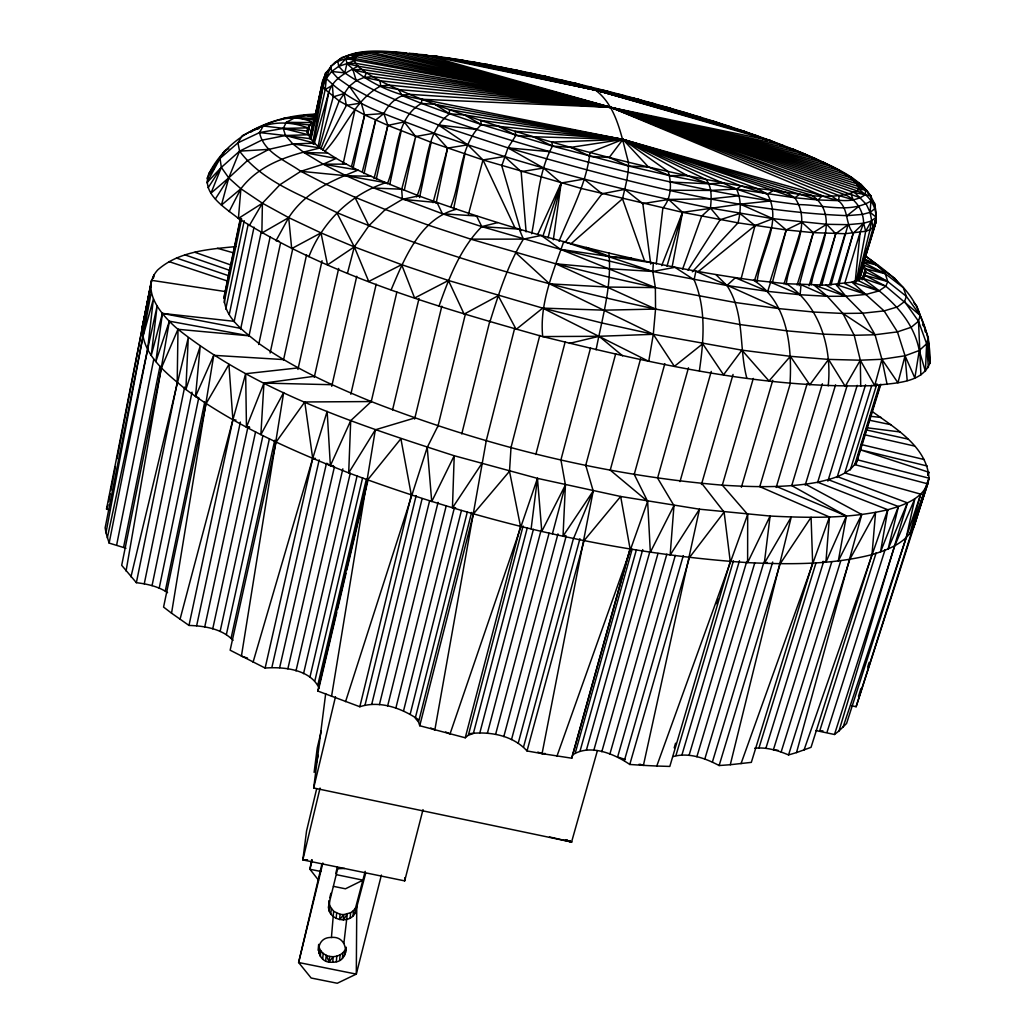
<?xml version="1.0" encoding="UTF-8"?>
<svg xmlns="http://www.w3.org/2000/svg" width="1035" height="1035" viewBox="0 0 1035 1035"><rect width="100%" height="100%" fill="white"/><g stroke="black" fill="none" stroke-linecap="round" stroke-linejoin="round"><path stroke-width="1.5" d="M753.299 378.422L722.314 485.169C754.075 487.084 786.264 488.015 817.689 482.219C832.308 478.752 850.369 474.716 857.446 459.812L929.003 478.183C926.092 497.706 904.279 505.145 887.797 509.725C849.308 518.82 809.344 517.953 770.105 516.038L747.619 562.626C611.09 553.402 476.708 520.579 348.691 472.904C291.909 450.6 235.281 425.773 185.873 389.483C166.855 373.57 141.64 354.669 142.3 327.086L151.55 280.317L225.397 291.572C219.226 314.511 243.652 330.993 258.931 343.516C293.435 368.007 332.261 385.563 371.267 401.554C483.63 445.27 602.021 475.117 722.314 485.156L747.684 514.421L747.619 562.626C789.162 564.502 831.441 564.981 872 554.605C888.483 549.663 908.057 542.288 914.578 524.861L929.003 478.183C926.933 446.331 894.641 427.973 871.522 410.973M920.904 374.89L918.498 321.212L920.193 315.429L906.362 296.359L903.335 287.665L885.287 273.732L877.628 265.245L866.14 256.512C887.655 271.946 911.408 289.205 920.193 315.429C927.101 330.566 930.672 346.622 929.857 363.311C921.448 383.972 893.257 382.717 874.691 385.615C762.239 389.069 651.209 363.311 542.702 336.569C438.154 307.059 331.187 276.63 238.412 218.437C225.475 207.944 201.32 193.92 208.708 174.048C228.631 134.343 272.981 115.338 315.584 114.148M858.52 279.566L874.95 225.721C884.459 184.178 834.495 167.89 804.919 154.073C745.821 129.737 684.368 111.638 622.682 95.142C561.112 79.152 498.935 65.024 435.877 56.226C399.497 54.739 339.571 35.966 322.635 80.911L310.086 138.949M790.041 383.183C792.15 346.531 787.609 301.651 753.532 280.252C639.371 264.352 527.022 235.398 418.774 195.861C384.904 182.458 350.153 169.365 320.384 147.927C312.673 143.05 300.525 129.272 312.971 122.583C288.661 110.577 263.951 124.989 242.281 135.676L237.946 142.83L220.015 158.433L208.708 174.048L224.88 150.67L228.813 148.613M828.22 385.861C832.153 347.786 819.707 305.61 786.471 283.732L753.532 280.252M236.045 246.55C209.122 249.254 178.732 251.143 157.592 270.057C139.57 290.33 162.133 315.973 177.994 329.298L177.192 382.588L136.361 582.679C147.203 583.999 158.42 586.392 167.567 592.654M857.95 280.653L873.113 227.894L870.073 212.356L871.276 196.236L861.314 184.696L839.217 170.452L823.938 162.56L394.477 52.112L369.275 51.75L794.168 149.648L814.868 158.381L838.311 169.934M409.213 53.613L424.466 54.777L610.753 107.342L850.317 177.58L856.864 183.777L858.3 186.468L858.468 188.862L857.329 190.945C826.228 203.248 789.666 190.996 757.426 188.655C694.472 178.55 632.294 164.022 570.764 147.371C516.245 132.273 461.946 115.816 409.562 94.327C394.814 88.027 380.039 81.545 366.493 72.89C361.862 69.164 354.125 65.425 354.552 58.49C361.888 49.719 375.873 52.746 386.055 51.802L814.868 158.381M316.645 788.864L306.554 830.963L302.828 859.904L404.685 880.888L404.788 877.796M455.646 507.797L452.45 507.862L454.223 455.736C358.097 424.699 258.388 392.627 177.994 329.298L161.421 367.904L121.69 565.317L136.361 582.679M418.166 719.454C401.593 708.134 379.767 700.242 359.831 706.737L317.784 691.031L318.961 687.874C310.177 669.283 283.616 666.643 265.128 668.054L230.145 650.2L276.125 442.048L304.769 401.968L371.267 401.554L350.71 420.65L348.691 472.904L375.343 429.797L414.893 417.946M782.641 145.159L361.72 53.691L349.636 55.088L345.975 58.594L346.932 63.575C367.063 82.671 394.451 95 421.737 99.269L622.915 139.415L736.467 189.004C741.603 199.535 740.775 211.774 738.02 222.848L692.324 271.843M322.635 80.911L323.127 86.332L325.223 89.528L339.17 100.977L364.656 114.924L387.853 125.377L431.129 142.287L482.996 159.933L581.528 188.512L682.518 212.33L738.02 222.848L786.238 229.938L813.29 232.655L845.09 233.703L865.7 231.271L870.034 229.744L874.95 225.721C878.133 214.491 874.329 202.045 865.325 194.606L865.506 190.155L856.864 183.777L610.753 107.342L413.728 53.6L409.174 53.406M656.255 264.016L662.866 208.126C671.34 198.358 672.038 183.35 668.092 171.474L622.915 139.415L434.998 104.38L421.465 103.409L402.214 95.66L398.514 89.566L380.712 86.034C354.785 99.295 344.306 131.005 324.796 151.356M565.951 535.522L563.027 536.13L565.421 484.962L560.931 459.876M858.468 279.67L875.558 223.237L875.843 218.463M387.297 183.829C398.449 158.135 393.649 119.232 421.465 103.409L421.737 99.269L610.753 107.342L804.919 154.073L806.627 155.47L798.063 152.08M467.251 512.221L415.268 718.135L418.541 722.029L419.744 725.742L465.245 737.774L520.476 526.272L509.505 471.274L511.018 447.521M221.982 156.13L224.88 150.67L220.015 158.433L221.348 167.385L228.735 177.904L240.883 188.758L262.398 203.209L288.687 217.622L320.992 232.888L354.306 246.873L401.645 264.675L448.44 280.472L542.689 308.119L648.738 361.331L653.292 334.318L655.556 309.077L655.362 287.601L652.8 271.481L653.357 262.929L560.556 249.383L481.767 226.626L442.437 213.753L373.997 188.047L346.182 175.756L323.218 164.177L304.031 152.585L292.814 143.917L285.479 135.52L283.254 128.431L286.281 122.337L295.234 117.576L304.756 115.299L316.878 116.45M337.94 867.705L328.858 904.59C325.65 919.158 348.368 925.588 355.121 913.271L355.522 908.018L365.2 871.354M356.777 904.978L356.299 974.103L337.268 983.25L311.147 978.01L298.623 962.511L321.833 864.367M424.415 55.476L424.466 54.777L597.505 90.562L638.686 99.412L648.583 103.125M353.013 915.923L353.427 910.671L355.522 908.018M688.469 367.813L657.587 478.079L673.966 505.585L670.15 555.096L699.492 509.194L770.105 516.038L764.296 563.376L767.245 562.406M822.98 561.397L825.917 562.212L829.462 516.995L759.768 486.657L790.43 383.066M331.433 937.477C348.911 935.342 350.645 962.912 332.74 962.162C315.261 964.297 313.527 936.727 331.433 937.477L333.645 911.292L329.725 905.832L329.285 900.463M350.192 918.006L350.619 912.741L353.427 910.671M682.557 269.281L701.665 216.186L710.476 208.074C711.368 198.513 712.365 187.451 705.999 179.443L622.915 139.415L449.281 109.619L449.643 113.798C424.027 132.648 428.011 170.257 416.639 196.844M344.5 955.628L346.195 947.206L345.742 952.601M241.543 219.071L238.412 218.437L240.883 188.758C260.16 163.323 290.9 154.888 320.384 147.927L292.814 143.917L268.945 149.35L239.59 151.149L221.348 167.385L206.845 182.768L220.015 158.433L207.039 178.201M342.417 958.242L342.87 952.821L344.953 950.208M339.622 960.299L340.088 954.865L342.87 952.821M333.645 911.292L340.075 914.319L339.596 919.585L343.711 914.63L350.619 912.741M336.323 961.631L336.802 956.198L340.088 954.865M198.371 397.647L195.512 396.509L200.182 346.402L185.873 389.483L188.267 337.721L130.953 576.818M336.155 918.446L336.634 913.181M332.74 962.162L333.231 956.728L336.802 956.198M329.622 956.431L333.231 956.728L329.104 961.864L329.622 956.431C324.058 955.305 319.09 950.751 318.676 944.903M330.773 914.047L331.278 908.795M313.1 144.111L325.223 89.528L326.336 78.401L325.663 72.877L329.854 68.931M329.208 911.072L329.725 905.832M325.676 960.739L326.206 955.318L329.104 961.864M855.195 281.869L860.098 232.448L863.617 223.237C863.513 211.412 856.721 200.091 845.88 195.097L610.753 107.342L403.715 52.707L384.593 51.879L386.055 51.802M322.674 958.876L323.218 953.455M328.561 907.85L329.259 900.683M320.32 956.405L320.876 950.984M318.754 953.468L319.323 948.073M318.107 950.298L318.689 944.386M914.901 521.847L856.113 706.724L851.909 705.857M699.375 370.84C703.787 340.709 706.4 308.456 694.097 279.76L695.895 271.274L779.161 308.637L813.885 312.052L842.878 313.45L862.698 313.217L884.11 310.901L897.448 306.903L904.551 301.547L906.362 296.359L887.771 281.585L865.506 268.815L862.349 263.11M343.879 943.273L347.307 914.086L343.258 919.895L343.711 914.63L340.075 914.319M531.123 528.859L537.463 478.364L454.223 455.736L431.724 501.574L427.235 447.392L438.038 425.812M597.415 750.582L571.579 842.011L313.683 787.984L325.689 693.592M153.439 278.13L153.879 274.961L153.193 278.027M553.337 239.784L561.138 183.04L543.582 168.045L507.991 147.876L438.426 124.976L388.785 105.686L366.377 95.44L349.3 86.228L337.733 78.194L331.627 71.467L330.877 66.124L341.731 57.572L357.502 52.811L371.94 52.112M375.343 429.797L331.536 696.4M283.603 359.585L213.74 355.328L171.551 613.186L188.978 625.425C204.374 625.955 221.995 628.659 233.03 640.342M863.565 262.515L885.287 273.732L887.771 281.585L885.818 286.242L878.87 290.964L852.051 282.154L861.896 277.962C887.732 295.881 913.103 318.017 919.274 350.49L914.837 377.956L905.056 355.781L897.436 331.886L884.11 310.901L852.051 282.154L825.865 285.13L786.471 283.732M486.269 440.664L434.842 729.947L430.767 727.967M531.679 233.755C537.695 204.49 537.786 172.897 552.496 146.103L551.823 142.106L622.915 139.415L822.243 195.796C835.607 201.165 853.008 203.585 865.325 194.606L871.276 196.236M811.285 284.728C815.05 258 842.788 216.069 811.712 195.214L622.915 139.415L464.521 114.963L449.643 113.798L421.465 103.409M177.994 329.298L249.034 335.832L169.391 321.186L126.063 571.022M817.689 482.219L887.797 509.725L880.526 551.94L898.419 506.542L828.31 479.684M786.238 284.651C789.123 256.978 813.419 224.517 794.789 197.763L786.885 192.769L622.915 139.415L480.628 120.383L481.327 124.549C459.333 145.728 461.455 180.323 450.742 206.987M313.075 140.967L323.127 86.332L330.877 66.124M757.206 281.015C760.285 253.057 782.939 221.865 767.44 194.101L757.426 188.655L622.915 139.415L481.327 124.549L449.643 113.798L434.998 104.38M856.281 281.947L865.7 231.271L871.328 221.05L876.205 217.169L870.073 212.356L866.373 204.412L854.871 192.691L610.753 107.342L378.525 51.802L369.275 51.75M125.972 548.24L109.141 543.09L105.984 532.805L151.265 292.323L142.118 332.015L150.657 286.113L142.3 327.086L147.423 304.044M672.064 267.224L682.518 212.33L668.623 199.457C589.29 181.811 510.708 160.399 434.079 133.204C397.479 117.498 354.927 107.627 326.336 78.401L331.627 71.467L338.704 66.382L345.975 58.594L355.807 56.563L610.753 107.342L832.062 166.583L839.217 170.452L610.753 107.342L366.312 52.746L357.502 52.811L361.72 53.691M108.636 501.613L110.163 493.682M110.784 490.512L115.39 466.72M116.929 458.79L151.55 280.317M318.146 146.647L328.587 93.034C332.662 78.505 346.195 72.696 357.981 66.201L610.753 107.342L845.31 174.113L852.064 177.748L855.208 181.086M109.218 509.919L106.527 509.052L143.335 322.415M333.244 64.519L334.952 62.32L345.975 58.594L354.552 58.49L610.753 107.342L839.359 195.731L838.389 200.661C848.959 209.07 845.026 223.702 853.228 233.263L838.919 284.612M109.141 543.09L147.591 349.507L157.113 305.998L151.252 355.432L162.43 313.411L234.195 321.329M470.239 733.569C490.137 731.279 513.153 735.484 527.022 750.957L542.068 753.622L593.21 491.004L585.745 465.284M116.683 544.824L153.775 359.21M123.618 547.14L159.985 366.196M144.266 583.792L184.644 387.09M453.537 209.251L464.896 154.021M152.054 585.629L192.018 392.187M159.209 588.113L198.772 397.738M223.754 298.106L240.211 219.109M225.216 292.439L240.702 218.152M224.129 302.634L241.595 218.915M165.277 591.05L204.749 402.02M225.733 309.154L244.221 220.727M310.707 138.69L322.273 83.46L325.663 72.877L324.188 78.699M436.097 203.403L447.573 148.121L434.079 133.204L415.656 136.516L404.232 121.936L387.853 125.377L374.01 178.537M229.265 314.485L248.141 224.53M234.104 321.781L254.041 227.144M419.537 197.582L431.129 142.287M240.573 329.415L261.273 231.698M404.284 190.233L415.656 136.516L401.645 189.508M107.317 537.889L147.591 349.507L153.4 298.96L142.817 337.19L105.143 527.837L105.984 532.805M248.93 336.284L270.187 236.679M188.978 625.425L232.901 419.809L245.67 373.713L298.287 367.878M389.742 184.566L401.205 130.876M196.65 625.709L240.392 422.073M258.711 344.526L280.446 243.471M306.761 132.596L307.783 127.861C289.619 120.707 267.34 121.03 250.91 132.105M309.685 125.015L307.641 134.498L309.685 125.015L286.281 122.337L312.971 122.583L309.568 138.379M204.749 626.861L248.025 426.627M376.326 179.003L387.853 125.377L383.882 113.514C388.862 103.629 397.983 94.884 409.562 94.327L610.753 107.342L854.185 180.802L861.314 184.696L856.864 183.777M270.122 353L292.698 248.969M212.744 628.814L255.58 431.828M353.026 168.382L364.656 114.924L361.254 103.034L349.3 86.228L356.247 80.665L364.255 77.392L372.626 76.668L610.753 107.342L858.3 186.468L865.506 190.155L858.468 188.862L610.753 107.342L345.975 58.594M364.061 173.595L375.653 120.047L383.882 113.514L364.656 114.924L351.538 166.389M857.446 459.812L858.287 455.93M310.422 137.564L322.273 83.46L326.336 78.401M220.119 631.441L262.864 435.942M283.486 360.102L306.593 254.713M226.367 634.571L269.385 438.84M343.167 163.633L354.901 110.02M231.115 638L274.741 440.237M537.799 752.083L542.068 753.622L571.773 758.202L572.562 754.942C589.872 743.622 614.221 753.752 629.772 764.464L643.421 765.37L699.492 509.194L620.664 496.477L537.463 478.364L450.018 733.97L445.671 731.991M309.452 138.341L312.971 122.583M297.938 369.443L322.053 260.716M314.252 377.309L338.678 268.453M596.095 349.83C602.124 318.03 612.138 285.531 608.878 252.941M265.128 668.054L312.712 458.414L327.151 411.361L330.372 465.711L333.477 465.647M331.743 386.314L356.764 276.254M271.894 667.368L319.207 459.85M279.644 667.64L326.387 463.68M310.578 137.539L318.094 105.027M310.979 138.988L323.127 86.332M354.475 60.742L346.932 63.575L344.797 72.877C374.683 93.9 409.925 105.402 443.769 118.313C504.187 139.505 565.847 156.971 628.012 172.224C684.471 185.64 741.358 197.75 799.033 204.632C822.359 204.697 850.058 213.844 871.172 200.906M350.826 394.232L376.197 284.172M287.846 668.843L334.46 466.694M295.997 670.887L342.857 468.829M303.54 673.656L350.309 473.073M371.138 402.11L396.858 292.09M309.982 676.968L357.049 476.113M314.912 680.603L362.625 477.756M317.978 684.316L366.325 479.308M317.784 691.031L367.606 479.968L400.894 438.724L411.322 495.079L359.831 706.737M318.961 687.874L336.763 612.526M337.501 609.382L346.026 573.274M346.764 570.143L367.891 480.654M392.575 409.873L419.033 298.403M321.329 730.826L317.253 747.93L314.11 772.382L318.172 755.304M313.683 787.984L335.482 696.775M548.071 237.882L561.138 183.04L583.999 179.081L602.034 193.778L624.817 189.366L642.813 203.623L650.704 264.08M320.074 788.049L302.828 859.904L307.55 859.749M414.621 419.033L441.816 306.179M311.613 859.969L309.931 869.245L318.547 880.216M312.195 859.878L309.931 869.245L320.85 871.483M322.855 862.983L298.623 962.511L356.299 974.103L381.397 875.054M365.032 705.068L416.148 495.61M898.419 506.542L888.121 548.99L907.449 502.855L837.341 476.617M437.779 426.899L465.439 313.851M371.72 704.343L422.138 498.585M329.764 897.85L330.889 893.244M335.793 873.346L337.294 867.214M644.495 260.704L622.501 198.823C625.231 186.83 628.853 174.682 628.465 162.262C621.013 135.766 616.511 101.689 590.571 86.966L589.614 87.859M379.418 704.628L429.616 500.837M387.659 705.87L438.064 502.324M461.752 433.975L489.762 321.277M395.875 708.018L446.15 506.089M672.944 756.611C688.534 752.122 705.34 758.202 719.131 765.538L730.283 764.723L791.258 517.008L764.296 563.376M857.381 280.718L870.034 229.744L871.328 221.05L863.617 223.237L848.079 224.673L826.603 224.285L772.86 218.657L710.476 208.074L668.623 199.457L642.813 203.623M403.534 710.903L454.494 507.305M365.614 873.398L355.121 913.271M410.145 714.357L461.429 510.475M486.127 441.221L514.602 328.483M418.541 722.029L471.611 512.416M419.744 725.742L473.435 513.89L509.505 471.274M510.876 448.077L539.791 335.379M362.366 171.59L375.653 120.047M404.685 880.888L423.017 809.629M347.488 273.149L354.306 246.873L368.874 225.733L385.33 209.497L402.408 199.328L418.774 195.861M535.82 454.494L565.162 341.912M465.245 737.774L468.363 735.199L523.089 525.961M741.138 278.687L755.02 225.604L772.86 218.657L786.238 229.938L772.291 282.904M527.242 528.005L473.344 733.505L468.363 735.199M479.852 732.793L533.4 529.364M180.025 619.305L232.901 419.809L228.916 364.436L206.107 403.65L163.569 607.079L171.551 613.186M487.433 733.09L541.124 530.101M560.776 460.433L590.519 348.045M433.031 202.679L447.573 148.121L467.742 144.822L482.996 159.933L515.094 228.101M495.597 734.384L549.08 533.18M552.418 533.788L565.421 484.962L541.784 531.369L537.463 478.364M503.799 736.597L557.968 533.879M799.136 285.673L813.29 232.655L826.603 224.285L835.711 233.742L821.712 285.181M805.489 484.225L861.754 514.511L796.523 752.587L788.554 754.929C777.932 750.466 766.327 746.96 754.683 748.227M307.783 127.861L283.254 128.431L259.552 132.571L237.946 142.83L239.59 151.149L228.735 177.904L221.451 205.072L240.883 188.758L229.11 211.58M468.428 214.4L482.996 159.933L504.524 156.531L521.148 171.668L526.103 231.892M511.523 739.559L566.003 536.725M585.59 465.853L615.709 353.724M518.25 743.104L573.481 538.368M523.542 746.985L579.936 538.705M527.022 750.957L584.141 540.542L620.664 496.477L630.121 549.042L571.773 758.202M610.365 469.644L640.536 358.964M319.466 147.242L333.244 96.85L332.416 85.336L325.223 89.528M871.832 385.24L844.78 472.969L920.71 494.148L909.894 533.594L924.98 489.18L912.676 529.325L927.735 483.85L854.781 464.624M634.364 473.926L664.845 363.634M830.989 284.961L848.079 224.673L835.711 233.742L819.681 286.294M572.562 754.942L629.836 549.572M575.421 752.393L632.139 549.249M580.143 750.737L636.409 549.727M586.405 750.052L642.722 549.598M593.792 750.401L649.799 551.849M601.801 751.746L658.014 553.402M679.995 481.598L711.252 371.423M858.739 277.923L867.084 248.426M314.045 144.201L328.587 93.034M609.913 753.985L666.838 554.139M913.633 302.479L916.712 305.868L928.266 337.41L926.635 343.762L919.274 350.49L905.056 355.781L881.911 359.287L860.318 360.206L828.543 359.404L790.339 356.312L741.914 350.153L653.292 334.318L599.136 336.284L542.702 336.569C539.3 303.436 553.156 272.257 563.726 241.569L652.8 271.481L726.945 285.505L767.711 291.378L800.107 294.755L827.25 296.295L845.867 296.269L866.114 294.419L878.87 290.964L857.73 280.265M675.286 555.459L617.61 756.999L625.205 759.457M701.458 484.483L733.052 374.437M666.993 266.228L682.518 212.33L740.245 204.154L770.92 200.932L736.467 189.004L669.645 175.588L628.607 166.066L552.496 146.103L481.327 124.549L464.521 114.963M624.377 760.57L683.281 555.627M629.772 764.464L689.465 557.529L724.112 512.131L701.769 483.423M873.113 227.894L876.205 217.169M253.07 662.167L312.712 458.414L304.769 401.968M741.383 487.252L772.744 380.285M674.199 747.839L675.57 743.195M716.673 603.728L718.044 599.071M675.92 755.563L733.427 560.866M681.923 754.968L739.469 560.724M907.449 502.855L838.997 730.956L834.469 734.501L815.761 730.516M689.064 755.369L746.74 561.475M776.172 487.472L807.145 383.739M696.865 756.753L754.709 563.092M844.741 283.396L860.098 232.448M704.809 759.004L763.869 562.238M822.372 383.778L791.736 485.622L846.384 516.051L838.311 560.957L861.754 514.511M712.403 762.006L772.692 562.018M859.205 280.55L863.85 265.102L885.287 273.732L865.506 268.815L862.168 279.605M862.246 279.618L865.506 268.815L865.765 272.205L864.367 276.837L865.765 272.205L887.771 281.585L864.574 275.258L861.896 277.962L885.818 286.242L920.193 315.429M837.315 285.88L853.228 233.263L863.617 223.237L865.7 231.271M719.131 765.538L780.222 563.713L811.078 517.319L812.643 563.092L751.332 762.368L730.283 764.723M805.191 485.208L835.581 384.852M829.63 284.612L845.09 233.703M817.559 482.685L847.199 385.356M809.034 285.751L825.102 233.405M827.871 481.146L857.2 385.33M797.105 285.052L813.29 232.655L801.931 222.279L786.238 229.938L769.807 282.374M837.056 477.549L865.558 384.813M758.991 747.852L816.046 562.717M850.278 469.968L876.917 383.765M765.874 748.331L823.511 561.953M854.664 465L879.439 384.942M858.3 455.478L879.763 386.159M856.023 464.417L880.85 384.192M831.726 561.992L773.417 749.741L778.035 750.31M784.012 283.926L800.314 231.504M781.153 751.992L840.653 561.177M927.878 475.233L928.822 472.232L859.736 449.643L927.231 466.009M859.024 280.511L863.85 265.102M788.554 754.929L849.8 559.353L875.571 512.39L872 554.605L811.039 747.322L796.523 752.587M754.567 280.382L771.127 227.972M858.468 696.335L860.887 688.624M867.679 667.019L869.141 662.4M489.904 321.885C498.818 293.513 507.797 264.662 523.412 239.124L541.305 235.45L560.556 249.383L655.362 287.601L735.316 302.505L779.161 308.637M876.192 552.703L819.733 730.852L822.941 730.865M827.004 732.288L885.106 549.663M345.561 701.639L427.235 447.392M834.469 734.501L894.77 545.755L914.862 498.715L906.207 537.644L846.591 723.452L838.997 730.956M856.113 706.724L927.735 483.85M843.033 727.269L920.71 494.148M169.391 321.186L155.858 361.564L162.43 313.411L240.793 328.418M542.78 236.407L561.138 183.04L537.993 233.871M106.527 509.052L108.015 504.782M804.027 750.039L887.797 509.725M556.998 756.042L647.638 501.354L634.235 474.392M741.021 763.662L829.462 516.995M639.035 764.27L643.421 765.37L656.772 766.029L747.684 514.421M438.982 306.166C449.035 277.794 460.29 248.478 481.767 226.626L497.576 222.629M923.466 493.229L929.003 478.183M927.696 475.194L928.822 472.232M320.772 149.04L339.17 100.977L349.3 86.228M661.701 265.633L682.518 212.33M865.765 272.205L864.574 275.258L885.818 286.242M573.61 538.381L593.21 491.004L563.027 536.13M391.152 289.787C404.323 258.866 420.249 218.307 456.357 209.303M559.042 241.31C570.479 212.55 586.677 183.57 589.937 152.52L622.915 139.415L818.064 199.949L838.389 200.661L831.467 195.964L610.753 107.342L355.613 63.316L346.932 63.575L338.704 66.382L337.85 61.22M195.512 396.509L213.74 355.328M825.917 562.212L846.384 516.051L776.47 486.45M350.71 420.65L330.372 465.711L326.775 463.24M860.564 197.918L610.753 107.342L366.493 72.89L364.255 77.392L380.026 80.73L610.753 107.342L857.329 190.945L865.325 194.606L858.468 188.862M673.966 505.585L650.342 552.263L647.638 501.354L610.236 470.136M308.87 256.68C322.377 221.904 350.348 194.464 385.77 182.69L346.182 175.756L300.823 171.318C285.958 160.774 263.511 152.507 259.552 132.571L263.252 125.985L307.304 131.096M322.622 150.166L346.402 105.363L344.047 93.577L333.244 96.85M249.331 225.591L262.398 203.209L280.019 184.644L300.823 171.318L323.218 164.177L336.168 158.433L304.031 152.585L327.5 153.025M215.422 198.914L228.735 177.904L247.029 160.955L268.945 149.35M687.977 270.083L720.205 219.705L739.883 213.456L755.02 225.604L698.703 271.248M208.138 187.749L221.348 167.385L210.998 193.131L228.735 177.904M452.45 507.862L481.702 463.719M497.512 125.83L515.857 135.391L533.219 136.736L552.496 146.103L570.764 147.371L590.377 156.401L609.214 157.488L622.915 139.415L794.789 197.763L818.064 199.949L822.243 195.796L610.753 107.342L361.603 69.397L352.987 69.862L356.247 80.665M564.942 242.578L602.034 193.778M746.817 378.163C738.705 347.475 745.084 313.256 726.945 285.505L735.316 277.755L767.711 291.378L770.622 282.244L800.107 294.755L801.012 284.703L827.25 296.295L842.878 313.45L875.041 334.758L897.436 331.886L911.266 327.241L918.498 321.212L904.551 301.547M570.751 243.988L622.501 198.823M887.111 384.451L881.911 359.287L875.041 334.758L854.211 335.301L823.627 334.15L786.923 330.838L740.465 324.615L655.556 309.077L604.324 310.164L542.689 308.119L516.154 329.389L498.21 295.712L464.133 314.135L448.44 280.472L414.608 298.028L401.645 264.675L368.732 281.468L354.306 246.873L336.763 212.55C302.932 195.563 263.071 182.561 239.59 151.149L261.506 140.255L285.479 135.52L308.301 134.744L283.254 128.431M520.812 230.883L501.781 165.833L507.991 147.876C618.749 179.288 731.447 210.92 847.07 215.668L858.856 206.314M211.774 170.335L213.986 168.692M403.715 52.707L398.384 53.328M799.913 194.205L794.789 197.763L736.467 189.004L710.67 190.453L669.93 190.207M354.306 246.873L327.5 264.869L320.992 232.888L291.689 248.607L288.687 217.622C305.234 192.07 331.122 180.918 358.058 170.102L323.218 164.177L346.363 164.138M736.467 189.004L741.151 185.977L767.44 194.101L772.705 190.919M238.412 218.437L262.398 203.209L261.868 233.03L288.687 217.622L275.996 240.715L279.127 241.297M281.002 119.633L283.745 118.352L297.498 116.877M253.277 130.048L258.931 128.676M569.405 343.4L599.136 336.284L622.591 355.82M300.823 171.318L325.21 183.894L354.901 197.232L385.33 209.497L428.361 225.164L470.718 239.15L555.743 263.796L609.744 268.751L652.8 271.481L674.949 267.328L694.097 279.76M521.148 171.668L543.582 168.045M346.402 105.363L361.254 103.034M570.764 147.371L622.915 139.415L741.151 185.977M344.629 868.468L337.979 868.676M300.551 116.541L305.092 115.868M308.119 115.428L314.174 114.536M619.9 95.543L622.682 95.142L597.505 90.562L435.877 56.226L428.723 55.761M314.485 376.261L263.938 383.092L246.459 427.196L249.577 427.468M739.068 195.757L711.226 198.785L668.623 199.457M498.805 67.391L501.147 67.159L670.266 108.248L678.223 111.534M352.974 54.92L349.636 55.088L358.213 54.971L770.428 140.579L783.728 146.349M847.07 215.668L862.44 214.4L870.073 212.356L874.911 208.656L874.95 203.779L873.139 201.398M670.279 182.018L708.871 183.816L723.982 182.897M470.731 62.216L473.616 62.087L654.56 103.798L651.52 103.694M249.538 427.08L246.459 427.196L245.67 373.713M542.068 753.622L545.251 753.506M292.814 143.917L314.821 143.166L285.479 135.52L259.552 132.571M312.712 458.414L315.455 458.363M444.08 57.986L447.909 57.934L597.505 90.562L685.739 112.789L701.639 118.611M470.718 239.15L523.412 239.124L519.195 229.136L481.767 226.626L476.579 216.005L442.437 213.753L437.055 202.575L402.408 199.328L401.645 189.224L373.997 188.047M708.871 183.816L687.331 175.627L669.645 175.588L648.428 167.01L628.607 166.066L609.214 157.488M346.182 175.756L371.216 176.299M332.106 384.722L263.938 383.092L260.872 434.622L283.668 392.524L241.401 656.203L247.52 658.04M533.219 136.736L622.915 139.415L687.331 175.627M656.772 766.029L669.813 766.43L730.244 561.487L724.112 512.131M406.147 53.277L395.396 52.617M614.001 93.525L606.626 90.989L597.505 90.562L460.51 59.888L450.173 58.788M315.61 118.559L295.234 117.576L314.381 120.138M515.65 252.695L549.637 283.862L607.933 287.057L655.362 287.601L609.072 277.212L555.743 263.796L655.556 309.077C546.959 285.595 439.332 255.619 336.763 212.55M384.593 51.879L390.764 52.293M631.285 258.129L609.641 256.525L586.302 247.404M398.514 89.566L610.753 107.342L388.668 85.025L380.712 86.034L380.026 80.73M232.901 419.809L236.032 420.081M549.611 151.666L507.991 147.876L515.857 135.391L515.081 131.303L622.915 139.415L648.428 167.01M850.317 177.58L852.064 177.748M447.224 58.477L442.799 58.012L445.917 58.516M331.627 71.467L344.797 72.877L338.704 66.382M409.2 53.807L413.767 54.312M419.848 54.971L422.901 55.308M870.124 416.238L881.212 417.48M476.346 129.414L438.426 124.976L467.742 144.822M475.246 63.031L487.174 64.506L597.505 90.562L700.915 117.382M285.479 135.52L310.798 138.768M866.606 427.727L900.036 431.957M503.579 68.336L515.469 70.018L597.505 90.562L715.741 122.014L728.834 127.033M533.801 74.559L544.953 76.292L730.167 126.658L732.185 128.017M565.964 81.687L575.253 83.253L588.178 87.406M595.798 88.997L606.626 90.989M854.871 192.691L865.325 194.606M304.756 115.299L315.662 117.421M333.438 886.348L345.457 888.806L363 880.151L336.466 874.691M629.293 97.484L638.686 99.412M869.374 420.21L891.135 424.751M865.997 429.836L907.85 439.06M842.878 313.45L854.211 335.301L860.318 360.206L845.207 386.34L828.543 359.404L809.81 384.813L790.339 356.312L769.005 380.971L741.914 350.153L723.556 374.786L702.713 343.788L674.38 366.351L653.292 334.318L601.904 322.972L542.689 308.119M352.987 69.862L366.493 72.89M652.8 271.481L560.556 249.383M659.347 105.777L670.266 108.248M707.306 120.099L715.741 122.014M864.29 434.674L914.539 446.046M549.507 836.966L571.579 842.011L568.642 840.679M346.932 63.575L357.981 66.201M861.004 444.481L924.281 459.553M736.325 129.453L744.126 131.316L761.411 138.289L757.568 135.973L597.505 90.562L530.088 73.058M349.636 55.088L355.807 56.563M863.889 261.855L877.628 265.245L863.591 258.465M762.911 138.677L770.428 140.579L560.026 79.695M435.877 56.226L440.03 57.3M460.51 59.888L466.358 61.479M744.126 131.316L597.505 90.562L575.253 83.253M217.428 248.296L232.901 252.682M487.174 64.506L494.652 66.641M839.359 195.731L853.163 199.69L851.055 194.075M515.469 70.018L521.446 71.79M794.168 149.648L785.203 146.983L792.344 149.816M544.953 76.292L553.803 79.022M640.38 764.386L643.421 765.37M168.951 261.596L227.933 281.184M176.48 258.038L229.045 275.866M753.985 135.766L761.411 138.289M185.149 254.946L229.99 270.458M194.903 252.294L230.676 264.921M565.602 839.734L571.579 842.011L565.498 839.825L571.579 842.011L568.642 840.782M762.898 138.832L767.362 140.462M863.552 259.656L877.628 265.245M808.063 156.091L825.322 163.608L823.938 162.56M740.245 204.154L772.86 218.657M549.637 283.862L653.292 334.318M844.845 283.603L866.114 294.419L836.112 284.599L845.867 296.269L862.698 313.217L875.041 334.758M825.865 285.13L845.867 296.269L814.157 285.168L827.25 296.295M875.92 264.921L894.822 278.337L898.445 283.305M862.09 186.934L866.877 190.543L869.232 195.421M716.065 274.754L726.945 285.505M922.521 324.796L924.475 326.995L925.174 331.743M710.476 208.074L720.205 219.705M354.901 197.232L368.874 225.733M918.498 321.212L926.635 343.762L929.857 363.311L928.266 337.41L928.356 346.414M919.274 350.49L925.406 371.41L926.635 343.762L928.382 367.541M928.796 355.121L929.857 358.757M874.989 220.481L875.558 223.237M907.19 380.595L905.056 355.781L897.94 382.769L881.911 359.287L874.691 385.615L860.318 360.206L860.706 386.249"/></g></svg>
